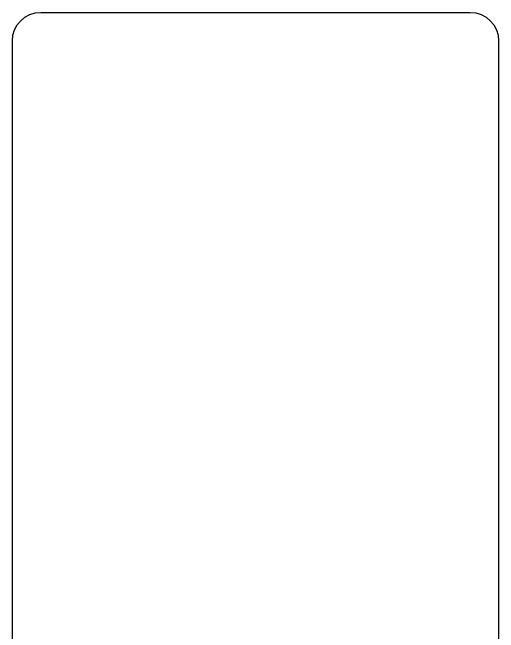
# Model space of a CAD drawing. Extents: x 0 to 148, y 11 to 165.
# Drawn here: x 76.7 to 147.6, y 74.9 to 165.4 of the extents above; entities that cross this region are included whole.
import ezdxf

# ---------------------------------------------------------------- set-up
doc = ezdxf.new("R2010")
doc.units = 0
doc.layers.add('Capa_1', color=7, linetype='CONTINUOUS')

msp = doc.modelspace()

# ---------------------------------------------------------------- linework, layer by layer
at = {"layer": 'Capa_1', "color": 7}
for points in [[(80.884009, 165.389078), (143.482772, 165.389078), (143.482772, 165.389078)], [(116.360914, 50.762482), (76.740075, 50.762482), (76.740075, 161.245661)], [(147.626705, 161.245661), (147.626705, 15.302632)]]:
    msp.add_lwpolyline(points, dxfattribs=at)
for points in [[(76.740075, 161.245661), (76.740075, 163.541297), (78.588375, 165.389078), (80.884009, 165.389078)], [(143.482772, 165.389078), (145.778408, 165.389078), (147.626705, 163.541297), (147.626705, 161.245661)]]:
    msp.add_open_spline(points, degree=3, dxfattribs=at)

doc.saveas('drawing.dxf')
